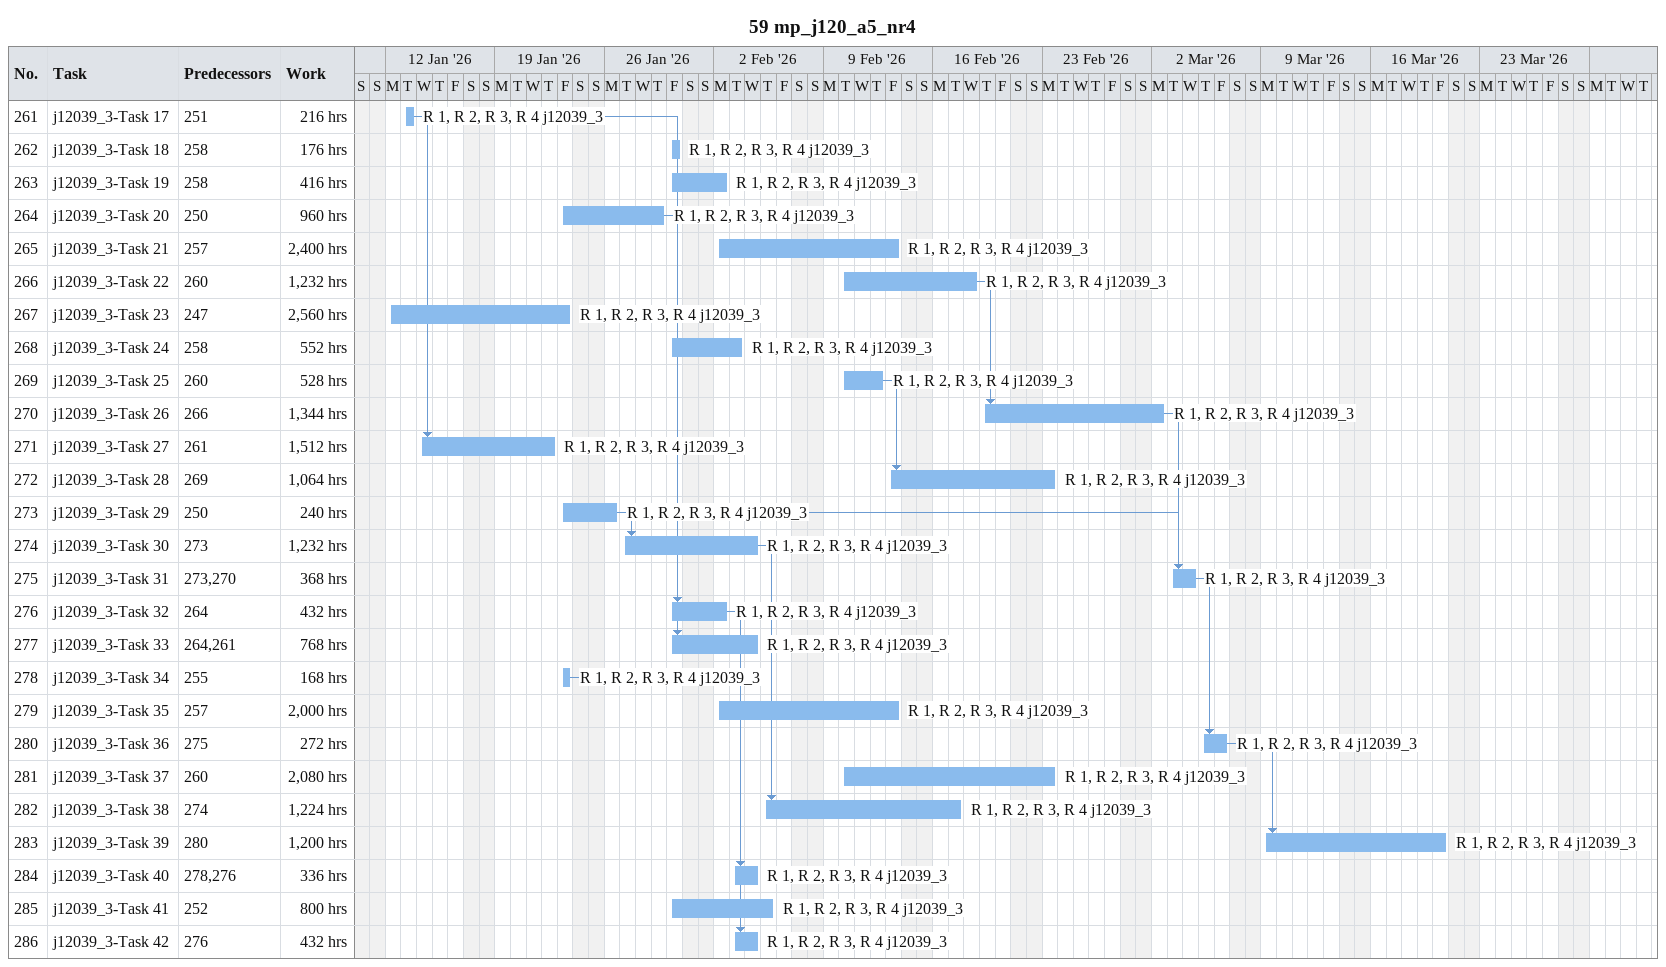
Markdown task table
59 mp_j120_a5_nr4

| ID | Task | Start | Finish | Predecessors | Resources | Work (h) |
|---|---|---|---|---|---|---|
| 261 | j12039_3-Task 17 | 2026-01-13 | 2026-01-13 | 251 | R 1, R 2, R 3, R 4 j12039_3 | 216 |
| 262 | j12039_3-Task 18 | 2026-01-30 | 2026-01-30 | 258 | R 1, R 2, R 3, R 4 j12039_3 | 176 |
| 263 | j12039_3-Task 19 | 2026-01-30 | 2026-02-02 | 258 | R 1, R 2, R 3, R 4 j12039_3 | 416 |
| 264 | j12039_3-Task 20 | 2026-01-23 | 2026-01-29 | 250 | R 1, R 2, R 3, R 4 j12039_3 | 960 |
| 265 | j12039_3-Task 21 | 2026-02-02 | 2026-02-13 | 257 | R 1, R 2, R 3, R 4 j12039_3 | 2400 |
| 266 | j12039_3-Task 22 | 2026-02-10 | 2026-02-18 | 260 | R 1, R 2, R 3, R 4 j12039_3 | 1232 |
| 267 | j12039_3-Task 23 | 2026-01-12 | 2026-01-23 | 247 | R 1, R 2, R 3, R 4 j12039_3 | 2560 |
| 268 | j12039_3-Task 24 | 2026-01-30 | 2026-02-03 | 258 | R 1, R 2, R 3, R 4 j12039_3 | 552 |
| 269 | j12039_3-Task 25 | 2026-02-10 | 2026-02-12 | 260 | R 1, R 2, R 3, R 4 j12039_3 | 528 |
| 270 | j12039_3-Task 26 | 2026-02-19 | 2026-03-02 | 266 | R 1, R 2, R 3, R 4 j12039_3 | 1344 |
| 271 | j12039_3-Task 27 | 2026-01-14 | 2026-01-22 | 261 | R 1, R 2, R 3, R 4 j12039_3 | 1512 |
| 272 | j12039_3-Task 28 | 2026-02-13 | 2026-02-23 | 269 | R 1, R 2, R 3, R 4 j12039_3 | 1064 |
| 273 | j12039_3-Task 29 | 2026-01-23 | 2026-01-26 | 250 | R 1, R 2, R 3, R 4 j12039_3 | 240 |
| 274 | j12039_3-Task 30 | 2026-01-27 | 2026-02-04 | 273 | R 1, R 2, R 3, R 4 j12039_3 | 1232 |
| 275 | j12039_3-Task 31 | 2026-03-03 | 2026-03-04 | 273, 270 | R 1, R 2, R 3, R 4 j12039_3 | 368 |
| 276 | j12039_3-Task 32 | 2026-01-30 | 2026-02-02 | 264 | R 1, R 2, R 3, R 4 j12039_3 | 432 |
| 277 | j12039_3-Task 33 | 2026-01-30 | 2026-02-04 | 264, 261 | R 1, R 2, R 3, R 4 j12039_3 | 768 |
| 278 | j12039_3-Task 34 | 2026-01-23 | 2026-01-23 | 255 | R 1, R 2, R 3, R 4 j12039_3 | 168 |
| 279 | j12039_3-Task 35 | 2026-02-02 | 2026-02-13 | 257 | R 1, R 2, R 3, R 4 j12039_3 | 2000 |
| 280 | j12039_3-Task 36 | 2026-03-05 | 2026-03-06 | 275 | R 1, R 2, R 3, R 4 j12039_3 | 272 |
| 281 | j12039_3-Task 37 | 2026-02-10 | 2026-02-23 | 260 | R 1, R 2, R 3, R 4 j12039_3 | 2080 |
| 282 | j12039_3-Task 38 | 2026-02-05 | 2026-02-17 | 274 | R 1, R 2, R 3, R 4 j12039_3 | 1224 |
| 283 | j12039_3-Task 39 | 2026-03-09 | 2026-03-20 | 280 | R 1, R 2, R 3, R 4 j12039_3 | 1200 |
| 284 | j12039_3-Task 40 | 2026-02-03 | 2026-02-04 | 278, 276 | R 1, R 2, R 3, R 4 j12039_3 | 336 |
| 285 | j12039_3-Task 41 | 2026-01-30 | 2026-02-05 | 252 | R 1, R 2, R 3, R 4 j12039_3 | 800 |
| 286 | j12039_3-Task 42 | 2026-02-03 | 2026-02-04 | 276 | R 1, R 2, R 3, R 4 j12039_3 | 432 |
